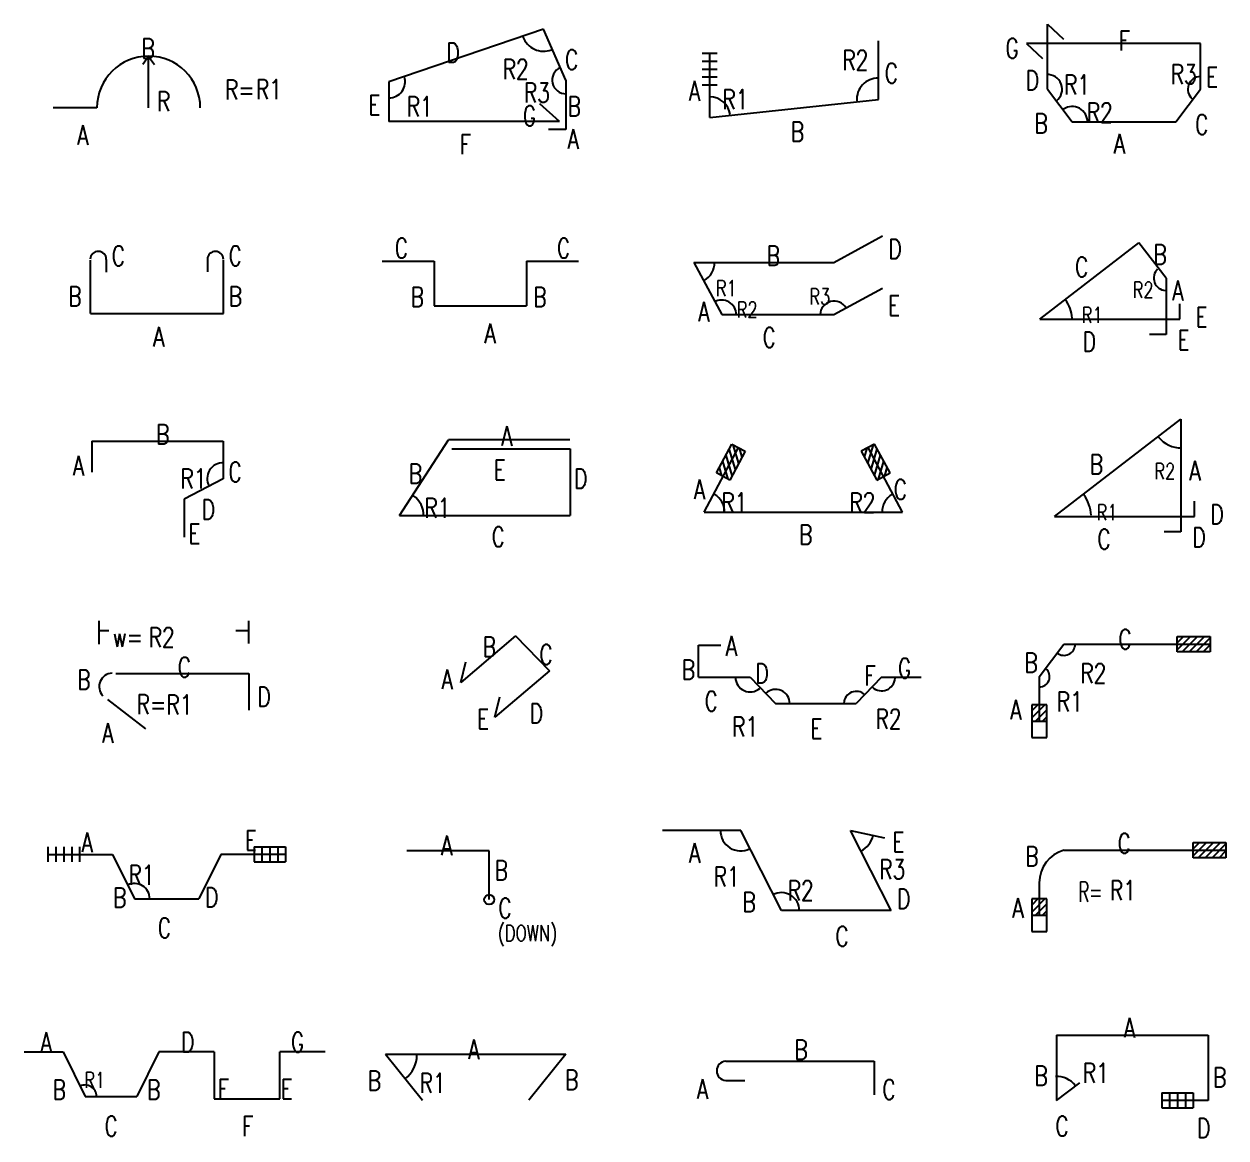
# Model space of a CAD drawing. Header units: millimetres. Extents: x -0.4 to 11.6, y -0.2 to 49.8.
# Drawn here: x 8.431 to 11.474, y 24.834 to 27.656 of the extents above; entities that cross this region are included whole.
import ezdxf
from ezdxf.enums import TextEntityAlignment as Align

# ---------------------------------------------------------------- set-up
doc = ezdxf.new("R2010")
doc.units = ezdxf.units.MM
for name, color, linetype in [('DIM', 7, 'Continuous'), ('SHOP', 2, 'Continuous'), ('TEXT', 3, 'Continuous'), ('TEXTSHOP', 3, 'Continuous')]:
    doc.layers.add(name, color=color, linetype=linetype)
doc.styles.add('ROMANS', font='romans.shx', dxfattribs={"width": 0.75, "bigfont": 'whgtxt.shx'})

# ---------------------------------------------------------------- blocks, each defined once
blk = doc.blocks.new('SSBAR_SHP_1151')
at = {"color": 2}
for p, q in [((0.1124, 0.0524), (0.1124, -0.0668)), ((0.2784, -0.0668), (0.2784, 0.0524)), ((0.1124, -0.0668), (0.2784, -0.0668))]:
    blk.add_line(p, q, dxfattribs=at)
at = {"color": 0}
blk.add_arc((-0.2142, -0.0602), 0.0288, 359.9469, 116.1324, dxfattribs=at)
at = {"layer": 'SHOP', "color": 2}
for p, q in [((-0.3688, 0.0524), (-0.2699, 0.0524)), ((-0.2699, 0.0524), (-0.2142, -0.0602)), ((-0.0272, 0.0524), (-0.0829, -0.0602)), ((0.1124, 0.0524), (-0.0272, 0.0524)), ((0.3933, 0.0524), (0.2784, 0.0524)), ((-0.2137, -0.0602), (-0.0829, -0.0602))]:
    blk.add_line(p, q, dxfattribs=at)
at = {"layer": 'TEXTSHOP', "color": 4, "style": 'ROMANS', "width": 0.75}
for tag, p in [('A', (-0.3127, 0.0521)), ('D', (0.0455, 0.0521)), ('G', (0.3235, 0.0521)), ('C', (-0.1483, -0.1608)), ('F', (0.1974, -0.1608))]:
    blk.add_attdef(tag, text='', height=0.05, dxfattribs=at).set_placement(p, align=Align.CENTER)
for tag, p, height in [('R1', (-0.2161, -0.039), 0.04), ('B', (-0.0573, -0.0683), 0.05), ('E', (0.1213, -0.0668), 0.05), ('E', (0.2806, -0.0668), 0.05)]:
    blk.add_attdef(tag, p, '', height=height, dxfattribs=at)
blk.add_attdef('B', text='', height=0.05, dxfattribs=at).set_placement((-0.263, -0.0683), align=Align.RIGHT)
blk = doc.blocks.new('SSBAR_SHP_1152')
at = {"color": 40}
for p, q in [((-0.3082, 0.0719), (-0.3082, 0.0336)), ((-0.2882, 0.0719), (-0.2882, 0.0336)), ((-0.2682, 0.0719), (-0.2682, 0.0336)), ((-0.2482, 0.0719), (-0.2482, 0.0336)), ((-0.2282, 0.0719), (-0.2282, 0.0336)), ((0.2134, 0.0719), (0.2134, 0.0336)), ((0.2134, 0.0719), (0.2934, 0.0719)), ((0.2334, 0.0719), (0.2334, 0.0336)), ((0.2534, 0.0719), (0.2534, 0.0336)), ((0.2734, 0.0719), (0.2734, 0.0336)), ((0.2934, 0.0719), (0.2934, 0.0336)), ((0.2134, 0.0336), (0.2934, 0.0336))]:
    blk.add_line(p, q, dxfattribs=at)
at = {"color": 0}
blk.add_arc((-0.0894, -0.0598), 0.0389, 359.9469, 116.1324, dxfattribs=at)
at = {"layer": 'SHOP', "color": 2}
for p, q in [((-0.3082, 0.0528), (-0.1452, 0.0528)), ((-0.1452, 0.0528), (-0.0894, -0.0598)), ((0.1293, 0.0528), (0.0736, -0.0598)), ((0.2934, 0.0528), (0.1293, 0.0528)), ((-0.089, -0.0598), (0.0736, -0.0598))]:
    blk.add_line(p, q, dxfattribs=at)
at = {"layer": 'TEXTSHOP', "color": 30, "true_color": 0xf8991e, "style": 'ROMANS', "width": 0.75}
for tag, p in [('T2', (0.2378, 0.0796)), ('O2', (0.3207, 0.0796))]:
    blk.add_attdef(tag, text='', height=0.05, dxfattribs=at).set_placement(p, align=Align.CENTER)
at = {"layer": 'TEXTSHOP', "color": 4, "style": 'ROMANS', "width": 0.75}
for tag, p in [('A', (-0.2089, 0.0584)), ('C', (-0.0134, -0.1585))]:
    blk.add_attdef(tag, text='', height=0.05, dxfattribs=at).set_placement(p, align=Align.CENTER)
for tag, p in [('E', (0.1851, 0.0633)), ('B', (-0.1098, -0.0816))]:
    blk.add_attdef(tag, text='', height=0.05, dxfattribs=at).set_placement(p, align=Align.RIGHT)
at = {"layer": 'TEXTSHOP', "color": 30, "true_color": 0xf8991e, "style": 'ROMANS', "width": 0.75}
for tag, p in [('COUPLER1', (-0.2682, 0.0255)), ('COUPLER2', (0.2534, 0.026))]:
    blk.add_attdef(tag, text='', height=0.05, dxfattribs=at).set_placement(p, align=Align.TOP_CENTER)
at = {"layer": 'TEXTSHOP', "color": 4, "style": 'ROMANS', "width": 0.75}
for tag, p in [('R1', (-0.1044, -0.0242)), ('D', (0.0892, -0.0809))]:
    blk.add_attdef(tag, p, '', height=0.05, dxfattribs=at)
blk = doc.blocks.new('SSBAR_SHP_1153')
at = {"color": 40}
for p, q in [((-0.179, 0.0853), (-0.179, 0.1439)), ((0.2006, 0.087), (0.2006, 0.1439)), ((-0.179, 0.1197), (-0.1543, 0.1197)), ((0.1676, 0.1197), (0.2006, 0.1197)), ((0.2006, 0.011), (0.2006, -0.082)), ((-0.1577, -0.055), (-0.0612, -0.1292))]:
    blk.add_line(p, q, dxfattribs=at)
blk.add_arc((-0.1442, -0.0222), 0.0342, 93.2356, 222.6996, dxfattribs=at)
at = {"layer": 'SHOP', "color": 2}
blk.add_line((-0.1362, 0.011), (0.2006, 0.011), dxfattribs=at)
at = {"layer": 'TEXTSHOP', "color": 4, "style": 'ROMANS', "width": 0.75}
for s, p in [('w=', (-0.1445, 0.0783)), ('R=', (-0.084, -0.0921))]:
    blk.add_text(s, height=0.05, dxfattribs=at).set_placement(p)
for tag, p in [('R2', (-0.0535, 0.0773)), ('D', (0.2218, -0.0731)), ('R1', (-0.0085, -0.0931))]:
    blk.add_attdef(tag, p, '', height=0.05, dxfattribs=at)
blk.add_attdef('C', text='', height=0.05, dxfattribs=at).set_placement((0.0368, 0.0017), align=Align.CENTER)
for tag, p in [('B', (-0.2006, -0.0298)), ('A', (-0.1422, -0.1646))]:
    blk.add_attdef(tag, text='', height=0.05, dxfattribs=at).set_placement(p, align=Align.RIGHT)
blk = doc.blocks.new('SSBAR_SHP_1154')
at = {"color": 40}
blk.add_line((0.0363, -0.0471), (0.0363, -0.1434), dxfattribs=at)
at = {"color": 7}
blk.add_arc((0.1354, 0.0042), 0.0406, 87.7359, 207.6265, dxfattribs=at)
at = {"layer": 'SHOP', "color": 2}
for p, q in [((-0.1973, 0.099), (0.1354, 0.099)), ((-0.1973, 0.099), (-0.1973, 0.021)), ((0.1354, 0.099), (0.1354, 0.0042)), ((0.1354, 0.0042), (0.0363, -0.0471))]:
    blk.add_line(p, q, dxfattribs=at)
at = {"layer": 'TEXTSHOP', "color": 4, "style": 'ROMANS', "width": 0.75}
blk.add_attdef('B', text='', height=0.05, dxfattribs=at).set_placement((-0.0179, 0.092), align=Align.CENTER)
for tag, p in [('A', (-0.2163, 0.0124)), ('R1', (0.0928, -0.0205))]:
    blk.add_attdef(tag, text='', height=0.05, dxfattribs=at).set_placement(p, align=Align.RIGHT)
for tag, p in [('C', (0.1486, -0.0036)), ('D', (0.0808, -0.0987)), ('E', (0.0471, -0.1596))]:
    blk.add_attdef(tag, p, '', height=0.05, dxfattribs=at)
blk = doc.blocks.new('SSBAR_SHP_1155')
at = {"color": 40}
for p, q in [((-0.2009, -0.0773), (-0.2009, 0.0578)), ((-0.1605, 0.0598), (-0.1605, 0.0276)), ((0.0954, 0.0603), (0.0954, 0.0281)), ((0.1358, -0.0773), (0.1358, 0.0578))]:
    blk.add_line(p, q, dxfattribs=at)
for centre in [(-0.1808, 0.0598), (0.1156, 0.0598)]:
    blk.add_arc(centre, 0.0203, 0, 178.5319, dxfattribs=at)
at = {"layer": 'SHOP', "color": 2}
blk.add_line((-0.2009, -0.0773), (0.1358, -0.0773), dxfattribs=at)
at = {"layer": 'TEXTSHOP', "color": 4, "style": 'ROMANS', "width": 0.75}
for tag, p in [('C', (-0.1472, 0.0437)), ('C', (0.1488, 0.0437)), ('B', (0.1492, -0.0587))]:
    blk.add_attdef(tag, p, '', height=0.05, dxfattribs=at)
blk.add_attdef('B', text='', height=0.05, dxfattribs=at).set_placement((-0.2233, -0.0587), align=Align.RIGHT)
blk.add_attdef('A', text='', height=0.05, dxfattribs=at).set_placement((-0.0279, -0.1609), align=Align.CENTER)
blk = doc.blocks.new('SSBAR_SHP_1156')
at = {"color": 0}
for p, q in [((-0.0534, 0.0739), (-0.0679, 0.0539)), ((-0.0534, -0.056), (-0.0534, 0.0739)), ((-0.0534, 0.0739), (-0.0389, 0.0539))]:
    blk.add_line(p, q, dxfattribs=at)
at = {"color": 40}
blk.add_line((-0.1842, -0.056), (-0.2951, -0.056), dxfattribs=at)
blk.add_arc((-0.0534, -0.056), 0.1308, 0, 180, dxfattribs=at)
at = {"layer": 'TEXTSHOP', "color": 4, "style": 'ROMANS', "width": 0.75}
for s, p in [('R=', (0.1397, -0.0351)), ('R', (-0.0322, -0.0648))]:
    blk.add_text(s, height=0.05, dxfattribs=at).set_placement(p)
for tag, p in [('B', (-0.0552, 0.069)), ('A', (-0.2199, -0.1502))]:
    blk.add_attdef(tag, text='', height=0.05, dxfattribs=at).set_placement(p, align=Align.CENTER)
blk.add_attdef('R1', (0.2179, -0.0342), '', height=0.05, dxfattribs=at)
blk = doc.blocks.new('SSBAR_SHP_1251')
at = {"color": 7}
blk.add_arc((-0.2535, 0.0465), 0.0794, 308.5298, 358.8142, dxfattribs=at)
at = {"layer": 'SHOP', "color": 2}
for p, q in [((-0.2535, 0.0465), (0.2024, 0.0465)), ((-0.2535, 0.0465), (-0.1603, -0.0696)), ((0.2024, 0.0465), (0.1092, -0.0696))]:
    blk.add_line(p, q, dxfattribs=at)
at = {"layer": 'TEXTSHOP', "color": 4, "style": 'ROMANS', "width": 0.75}
blk.add_attdef('A', text='', height=0.05, dxfattribs=at).set_placement((-0.0303, 0.0342), align=Align.CENTER)
blk.add_attdef('B', text='', height=0.05, dxfattribs=at).set_placement((-0.2654, -0.0454), align=Align.RIGHT)
for tag, p in [('B', (0.2007, -0.0434)), ('R1', (-0.1676, -0.0517))]:
    blk.add_attdef(tag, p, '', height=0.05, dxfattribs=at)
blk = doc.blocks.new('SSBAR_SHP_1252')
at = {"color": 2}
for p, q in [((0.0087, 0.0618), (-0.2, 0.0618)), ((0.0087, -0.0618), (0.0087, 0.0618))]:
    blk.add_line(p, q, dxfattribs=at)
at = {"color": 40}
blk.add_circle((0.0087, -0.0618), 0.0125, dxfattribs=at)
at = {"layer": 'TEXT', "color": 4, "style": 'ROMANS', "width": 0.75}
blk.add_text('(DOWN)', height=0.04, dxfattribs=at).set_placement((0.0306, -0.1668))
blk.add_attdef('A', text='', height=0.05, dxfattribs=at).set_placement((-0.0988, 0.0504), align=Align.CENTER)
for tag, p in [('B', (0.0223, -0.0126)), ('C', (0.032, -0.1085))]:
    blk.add_attdef(tag, p, '', height=0.05, dxfattribs=at)
blk = doc.blocks.new('SSBAR_SHP_1253')
at = {"color": 40}
for p, q in [((0.075, 0.1061), (-0.0629, -0.0115)), ((0.075, 0.1061), (0.1611, 0.0175)), ((-0.0629, -0.0115), (-0.0506, 0.0402)), ((0.1611, 0.0175), (0.0233, -0.1001)), ((0.0233, -0.1001), (0.0356, -0.0484))]:
    blk.add_line(p, q, dxfattribs=at)
at = {"layer": 'TEXT', "color": 4, "style": 'ROMANS', "width": 0.75}
for tag, p in [('B', (0.0256, 0.0535)), ('A', (-0.0831, -0.0289)), ('E', (0.0087, -0.1295))]:
    blk.add_attdef(tag, text='', height=0.05, dxfattribs=at).set_placement(p, align=Align.RIGHT)
for tag, p in [('C', (0.1358, 0.034)), ('D', (0.1113, -0.1153))]:
    blk.add_attdef(tag, p, '', height=0.05, dxfattribs=at)
blk = doc.blocks.new('SSBAR_SHP_1254')
at = {"color": 2}
for p, q in [((0.213, 0.1025), (-0.0944, 0.1025)), ((0.2136, 0.0802), (0.2136, -0.089)), ((-0.2187, -0.089), (0.2136, -0.089))]:
    blk.add_line(p, q, dxfattribs=at)
blk.add_arc((-0.2187, -0.089), 0.0616, 358.8707, 54.4652, dxfattribs=at)
at = {"layer": 'SHOP', "color": 2}
for p, q in [((-0.2187, -0.089), (-0.0944, 0.1025)), ((-0.0856, 0.0802), (0.2136, 0.0802))]:
    blk.add_line(p, q, dxfattribs=at)
at = {"layer": 'TEXTSHOP', "color": 4, "style": 'ROMANS', "width": 0.75}
for tag, p in [('A', (0.0536, 0.0872)), ('E', (0.0356, 0.0017)), ('C', (0.0315, -0.1677))]:
    blk.add_attdef(tag, text='', height=0.05, dxfattribs=at).set_placement(p, align=Align.CENTER)
blk.add_attdef('B', text='', height=0.05, dxfattribs=at).set_placement((-0.1615, -0.008), align=Align.RIGHT)
for tag, p in [('D', (0.2237, -0.0203)), ('R1', (-0.1557, -0.0947))]:
    blk.add_attdef(tag, p, '', height=0.05, dxfattribs=at)
blk = doc.blocks.new('SSBAR_SHP_1255')
at = {"layer": 'SHOP', "color": 2}
for p, q in [((-0.2625, 0.055), (-0.1307, 0.055)), ((-0.1307, 0.055), (-0.1307, -0.0576)), ((0.1033, 0.055), (0.1033, -0.0576)), ((0.1033, 0.055), (0.2351, 0.055)), ((-0.1307, -0.0576), (0.1033, -0.0576))]:
    blk.add_line(p, q, dxfattribs=at)
at = {"layer": 'TEXTSHOP', "color": 4, "style": 'ROMANS', "width": 0.75}
for tag, p in [('C', (-0.2134, 0.0635)), ('C', (0.1969, 0.0635)), ('A', (0.0109, -0.1522))]:
    blk.add_attdef(tag, text='', height=0.05, dxfattribs=at).set_placement(p, align=Align.CENTER)
blk.add_attdef('B', text='', height=0.05, dxfattribs=at).set_placement((-0.1567, -0.0602), align=Align.RIGHT)
blk.add_attdef('B', (0.1201, -0.0604), '', height=0.05, dxfattribs=at)
blk = doc.blocks.new('SSBAR_SHP_1256')
at = {"color": 40}
for p, q in [((0.2029, 0.0139), (0.1463, 0.143)), ((0.1868, -0.0908), (0.1373, -0.0461)), ((0.2029, -0.1111), (0.1587, -0.1111))]:
    blk.add_line(p, q, dxfattribs=at)
at = {"color": 2}
blk.add_line((0.1868, -0.0908), (-0.245, -0.0908), dxfattribs=at)
at = {"color": 40}
for centre, radius, start, end in [((0.1463, 0.143), 0.0558, 200.6843, 290.7764), ((0.2029, 0.0139), 0.0347, 114.5012, 270.6562)]:
    blk.add_arc(centre, radius, start, end, dxfattribs=at)
at = {"layer": 'DIM', "color": 7}
blk.add_arc((-0.2452, 0.0101), 0.0413, 270.328, 17.1944, dxfattribs=at)
at = {"layer": 'SHOP', "color": 2}
for p, q in [((0.1463, 0.143), (-0.245, 0.0097)), ((-0.245, 0.0097), (-0.245, -0.0908)), ((0.2029, 0.0139), (0.2029, -0.1111))]:
    blk.add_line(p, q, dxfattribs=at)
at = {"layer": 'TEXTSHOP', "color": 4, "style": 'ROMANS', "width": 0.75}
for tag, p in [('D', (-0.0658, 0.0582)), ('R2', (0.1086, 0.0166)), ('R3', (0.1624, -0.0429)), ('E', (-0.267, -0.0744)), ('G', (0.1276, -0.1015))]:
    blk.add_attdef(tag, text='', height=0.05, dxfattribs=at).set_placement(p, align=Align.RIGHT)
for tag, p in [('C', (0.2005, 0.0408)), ('R1', (-0.2004, -0.0778)), ('B', (0.207, -0.0776)), ('A', (0.207, -0.1602))]:
    blk.add_attdef(tag, p, '', height=0.05, dxfattribs=at)
blk.add_attdef('F', text='', height=0.05, dxfattribs=at).set_placement((-0.0518, -0.1739), align=Align.CENTER)
blk = doc.blocks.new('SSBAR_SHP_1351')
at = {"color": 2}
blk.add_line((0.1831, 0.0291), (0.1831, -0.0566), dxfattribs=at)
at = {"color": 50}
blk.add_arc((-0.1907, 0.0045), 0.0246, 93.999, 266.001, dxfattribs=at)
at = {"layer": 'SHOP', "color": 2}
for p, q in [((-0.1924, 0.0291), (0.1831, 0.0291)), ((-0.1924, -0.02), (-0.1439, -0.02))]:
    blk.add_line(p, q, dxfattribs=at)
at = {"layer": 'TEXTSHOP', "color": 4, "style": 'ROMANS', "width": 0.75}
blk.add_attdef('B', text='', height=0.05, dxfattribs=at).set_placement((-0.0018, 0.0332), align=Align.CENTER)
blk.add_attdef('A', text='', height=0.05, dxfattribs=at).set_placement((-0.2366, -0.0669), align=Align.RIGHT)
blk.add_attdef('C', (0.2037, -0.068), '', height=0.05, dxfattribs=at)
blk = doc.blocks.new('SSBAR_SHP_1352')
at = {"color": 2}
for p, q in [((-0.1544, 0.1132), (-0.3522, 0.1132)), ((-0.0517, -0.0898), (-0.1544, 0.1132)), ((0.2264, -0.0898), (0.1237, 0.1132)), ((0.1237, 0.1132), (0.2094, 0.0944)), ((0.2264, -0.0898), (-0.0517, -0.0898))]:
    blk.add_line(p, q, dxfattribs=at)
at = {"color": 0}
for centre, radius, start, end in [((-0.1544, 0.1132), 0.0517, 180, 295.7397), ((0.1237, 0.1132), 0.0582, 296.7385, 348.1497), ((-0.0517, -0.0898), 0.0457, 0, 117.654)]:
    blk.add_arc(centre, radius, start, end, dxfattribs=at)
at = {"layer": 'TEXTSHOP', "color": 4, "style": 'ROMANS', "width": 0.75}
for tag, p in [('E', (0.2292, 0.0589)), ('R3', (0.196, -0.01)), ('R2', (-0.0356, -0.0637)), ('D', (0.241, -0.0849))]:
    blk.add_attdef(tag, p, '', height=0.05, dxfattribs=at)
for tag, p in [('A', (-0.2567, 0.0314)), ('R1', (-0.1574, -0.0285)), ('B', (-0.1166, -0.0931))]:
    blk.add_attdef(tag, text='', height=0.05, dxfattribs=at).set_placement(p, align=Align.RIGHT)
blk.add_attdef('C', text='', height=0.05, dxfattribs=at).set_placement((0.1021, -0.1798), align=Align.CENTER)
blk = doc.blocks.new('SSBAR_SHP_1353')
at = {"color": 2}
for p, q in [((-0.2616, 0.0014), (-0.2616, 0.0829)), ((-0.2616, 0.0829), (-0.2052, 0.0829)), ((-0.2616, 0.0014), (-0.1306, 0.0014)), ((-0.1306, 0.0014), (-0.0664, -0.0655)), ((0.2021, 0.0014), (0.1379, -0.0655)), ((0.2021, 0.0014), (0.302, 0.0014)), ((-0.0664, -0.0655), (0.1379, -0.0655))]:
    blk.add_line(p, q, dxfattribs=at)
at = {"color": 0}
for centre, radius, start, end in [((-0.1306, 0.0014), 0.0373, 180, 310.9484), ((-0.0664, -0.0655), 0.036, 360, 132.549), ((0.2021, 0.0014), 0.0344, 227.6574, 355.6493), ((0.1379, -0.0655), 0.0312, 46.9672, 177.2739)]:
    blk.add_arc(centre, radius, start, end, dxfattribs=at)
at = {"layer": 'TEXTSHOP', "color": 4, "style": 'ROMANS', "width": 0.75}
for tag, p in [('A', (-0.1926, 0.056)), ('D', (-0.1176, -0.0138)), ('G', (0.2432, -0.0008)), ('R2', (0.1866, -0.1291))]:
    blk.add_attdef(tag, p, '', height=0.05, dxfattribs=at)
for tag, p in [('B', (-0.2705, -0.0043)), ('F', (0.1874, -0.0195)), ('C', (-0.2124, -0.0843)), ('R1', (-0.1104, -0.1489))]:
    blk.add_attdef(tag, text='', height=0.05, dxfattribs=at).set_placement(p, align=Align.RIGHT)
blk.add_attdef('E', text='', height=0.05, dxfattribs=at).set_placement((0.037, -0.1537), align=Align.CENTER)
blk = doc.blocks.new('SSBAR_SHP_1354')
at = {"color": 40}
for p, q in [((-0.2159, 0.019), (-0.1767, 0.092)), ((-0.1767, 0.092), (-0.1429, 0.0739)), ((0.1845, 0.092), (0.1508, 0.0739)), ((0.2238, 0.019), (0.1845, 0.092)), ((-0.1761, 0.0121), (-0.1917, 0.064)), ((-0.1677, 0.0277), (-0.1834, 0.0796)), ((-0.1429, 0.0739), (-0.1822, 0.0008)), ((-0.1594, 0.0432), (-0.1736, 0.0904)), ((-0.151, 0.0588), (-0.158, 0.082)), ((0.1508, 0.0739), (0.1901, 0.0008)), ((0.1589, 0.0588), (0.1659, 0.082)), ((0.1673, 0.0432), (0.1815, 0.0904)), ((0.1756, 0.0277), (0.1913, 0.0796)), ((0.184, 0.0121), (0.1996, 0.064)), ((-0.202, 0.0115), (-0.2085, 0.0328)), ((-0.1865, 0.0031), (-0.2001, 0.0484)), ((0.1944, 0.0031), (0.208, 0.0484)), ((0.2099, 0.0115), (0.2164, 0.0328)), ((-0.1822, 0.0008), (-0.2159, 0.019)), ((0.1901, 0.0008), (0.2238, 0.019))]:
    blk.add_line(p, q, dxfattribs=at)
at = {"color": 2}
for p, q in [((-0.2474, -0.0801), (-0.1598, 0.083)), ((0.2553, -0.0801), (0.1677, 0.083)), ((-0.2474, -0.0801), (0.2553, -0.0801))]:
    blk.add_line(p, q, dxfattribs=at)
at = {"color": 0}
for centre, start, end in [((-0.2474, -0.0801), 359.8153, 59.153), ((0.2553, -0.0801), 120.847, 180.1847)]:
    blk.add_arc(centre, 0.0519, start, end, dxfattribs=at)
at = {"layer": 'TEXTSHOP', "color": 4, "style": 'ROMANS', "width": 0.75}
for tag, p in [('A', (-0.2443, -0.0479)), ('R2', (0.1861, -0.0813))]:
    blk.add_attdef(tag, text='', height=0.05, dxfattribs=at).set_placement(p, align=Align.RIGHT)
for tag, p in [('C', (0.2325, -0.0479)), ('R1', (-0.2036, -0.0813))]:
    blk.add_attdef(tag, p, '', height=0.05, dxfattribs=at)
blk.add_attdef('B', text='', height=0.05, dxfattribs=at).set_placement((0.0102, -0.1623), align=Align.CENTER)
blk = doc.blocks.new('SSBAR_SHP_1355')
at = {"color": 7}
for centre, radius, start, end in [((-0.2732, 0.0521), 0.0526, 299.6968, 0.6737), ((-0.2027, -0.0799), 0.0368, 358.8935, 121.0135)]:
    blk.add_arc(centre, radius, start, end, dxfattribs=at)
at = {"layer": 'DIM', "color": 7}
blk.add_arc((0.0818, -0.0816), 0.0355, 31.1121, 177.359, dxfattribs=at)
at = {"layer": 'SHOP', "color": 2}
for p, q in [((0.0814, 0.0521), (0.2047, 0.1191)), ((-0.2732, 0.0521), (-0.2027, -0.0799)), ((-0.2732, 0.0521), (0.0814, 0.0521)), ((0.0814, -0.0799), (0.2047, -0.013)), ((-0.2027, -0.0799), (0.0814, -0.0799))]:
    blk.add_line(p, q, dxfattribs=at)
at = {"layer": 'TEXTSHOP', "color": 4, "style": 'ROMANS', "width": 0.75}
for tag, p in [('B', (-0.0723, 0.044)), ('C', (-0.0825, -0.163))]:
    blk.add_attdef(tag, text='', height=0.05, dxfattribs=at).set_placement(p, align=Align.CENTER)
for tag, p, height in [('D', (0.2193, 0.0613), 0.05), ('R1', (-0.2173, -0.0335), 0.04), ('R3', (0.0193, -0.0543), 0.04), ('R2', (-0.1645, -0.0877), 0.04), ('E', (0.2182, -0.082), 0.05)]:
    blk.add_attdef(tag, p, '', height=height, dxfattribs=at)
blk.add_attdef('A', text='', height=0.05, dxfattribs=at).set_placement((-0.2335, -0.0973), align=Align.RIGHT)
blk = doc.blocks.new('SSBAR_SHP_1356')
at = {"color": 2}
for p, q in [((0.1939, -0.0355), (0.1939, 0.1135)), ((-0.233, -0.0807), (0.1939, -0.0355))]:
    blk.add_line(p, q, dxfattribs=at)
at = {"color": 40}
for p, q in [((-0.2522, 0.0821), (-0.2138, 0.0821)), ((-0.2522, 0.0621), (-0.2138, 0.0621)), ((-0.2522, 0.0421), (-0.2138, 0.0421)), ((-0.2522, 0.0221), (-0.2138, 0.0221)), ((-0.2522, 0.0021), (-0.2138, 0.0021))]:
    blk.add_line(p, q, dxfattribs=at)
at = {"color": 0}
for centre, radius, start, end in [((0.1939, -0.0355), 0.0548, 90, 183.5275), ((-0.233, -0.0807), 0.0523, 8.5755, 90)]:
    blk.add_arc(centre, radius, start, end, dxfattribs=at)
at = {"layer": 'SHOP', "color": 2}
blk.add_line((-0.233, -0.0807), (-0.233, 0.0821), dxfattribs=at)
at = {"layer": 'TEXTSHOP', "color": 4, "style": 'ROMANS', "width": 0.75}
for tag, p in [('R2', (0.1687, 0.0394)), ('A', (-0.2572, -0.0382))]:
    blk.add_attdef(tag, text='', height=0.05, dxfattribs=at).set_placement(p, align=Align.RIGHT)
for tag, p in [('C', (0.2101, 0.0064)), ('R1', (-0.2012, -0.0599)), ('B', (-0.0278, -0.1418))]:
    blk.add_attdef(tag, p, '', height=0.05, dxfattribs=at)
blk = doc.blocks.new('SSBAR_SHP_1451')
at = {"color": 40}
for p, q in [((0.1112, -0.0512), (0.1112, -0.0895)), ((0.1112, -0.0512), (0.1912, -0.0512)), ((0.1312, -0.0512), (0.1312, -0.0895)), ((0.1512, -0.0512), (0.1512, -0.0895)), ((0.1712, -0.0512), (0.1712, -0.0895)), ((0.1912, -0.0512), (0.1912, -0.0895)), ((0.2291, -0.0703), (0.1112, -0.0703)), ((0.1112, -0.0895), (0.1912, -0.0895))]:
    blk.add_line(p, q, dxfattribs=at)
at = {"color": 7}
blk.add_arc((-0.155, -0.0703), 0.0606, 37.508, 92.615, dxfattribs=at)
at = {"layer": 'SHOP', "color": 2}
for p, q in [((-0.155, 0.0944), (-0.155, -0.0703)), ((-0.155, 0.0944), (0.2291, 0.0944)), ((0.2291, 0.0944), (0.2291, -0.0703)), ((-0.155, -0.0703), (-0.0958, -0.0257))]:
    blk.add_line(p, q, dxfattribs=at)
at = {"layer": 'TEXTSHOP', "color": 4, "style": 'ROMANS', "width": 0.75}
for tag, p in [('A', (0.0296, 0.0889)), ('C', (-0.141, -0.1606))]:
    blk.add_attdef(tag, text='', height=0.05, dxfattribs=at).set_placement(p, align=Align.CENTER)
blk.add_attdef('B', text='', height=0.05, dxfattribs=at).set_placement((-0.1773, -0.0331), align=Align.RIGHT)
for tag, p in [('R1', (-0.0888, -0.0258)), ('B', (0.241, -0.0369)), ('D', (0.2004, -0.1656))]:
    blk.add_attdef(tag, p, '', height=0.05, dxfattribs=at)
blk = doc.blocks.new('SSBAR_SHP_1452')
at = {"color": 40}
for p, q in [((0.1909, 0.0443), (0.1909, 0.0826)), ((0.1909, 0.0826), (0.2739, 0.0826)), ((0.1909, 0.0491), (0.2244, 0.0826)), ((0.1909, 0.0668), (0.2067, 0.0826)), ((0.2037, 0.0443), (0.242, 0.0826)), ((0.2214, 0.0443), (0.2597, 0.0826)), ((0.2391, 0.0443), (0.2739, 0.0791)), ((0.2567, 0.0443), (0.2739, 0.0614)), ((0.2739, 0.0826), (0.2739, 0.0443)), ((0.2739, 0.0443), (0.1909, 0.0443)), ((-0.202, -0.06), (-0.2178, -0.0757)), ((-0.1844, -0.06), (-0.2178, -0.0934)), ((-0.2178, -0.06), (-0.2178, -0.1429)), ((-0.1795, -0.06), (-0.2178, -0.06)), ((-0.1795, -0.1429), (-0.1795, -0.06)), ((-0.1795, -0.0727), (-0.2082, -0.1014)), ((-0.1795, -0.0904), (-0.1905, -0.1014)), ((-0.2178, -0.1014), (-0.1795, -0.1014)), ((-0.2178, -0.1429), (-0.1795, -0.1429))]:
    blk.add_line(p, q, dxfattribs=at)
blk.add_arc((-0.1129, -0.0191), 0.0858, 105.7649, 180, dxfattribs=at)
at = {"layer": 'SHOP', "color": 2}
for p, q in [((-0.1362, 0.0634), (0.2739, 0.0634)), ((-0.1986, -0.0191), (-0.1986, -0.1014))]:
    blk.add_line(p, q, dxfattribs=at)
at = {"layer": 'TEXTSHOP', "color": 4, "style": 'ROMANS', "width": 0.6}
blk.add_text('R=', height=0.05, dxfattribs=at).set_placement((-0.0691, -0.0671), align=Align.CENTER)
at = {"layer": 'TEXTSHOP', "color": 4, "style": 'ROMANS', "width": 0.75}
blk.add_attdef('C', text='', height=0.05, dxfattribs=at).set_placement((0.0162, 0.0557), align=Align.CENTER)
for tag, p in [('B', (-0.2006, 0.0227)), ('A', (-0.2382, -0.1078))]:
    blk.add_attdef(tag, text='', height=0.05, dxfattribs=at).set_placement(p, align=Align.RIGHT)
blk.add_attdef('R1', (-0.0202, -0.0635), '', height=0.05, dxfattribs=at)
blk = doc.blocks.new('SSBAR_SHP_1453')
at = {"color": 40}
for p, q in [((0.1506, 0.0662), (0.1506, 0.1045)), ((0.1506, 0.1045), (0.2336, 0.1045)), ((0.1506, 0.0711), (0.1841, 0.1045)), ((0.1506, 0.0887), (0.1664, 0.1045)), ((0.1634, 0.0662), (0.2017, 0.1045)), ((0.1811, 0.0662), (0.2194, 0.1045)), ((0.1988, 0.0662), (0.2336, 0.101)), ((0.2336, 0.1045), (0.2336, 0.0662)), ((0.2336, 0.0662), (0.1506, 0.0662)), ((0.2164, 0.0662), (0.2336, 0.0833)), ((-0.202, -0.0683), (-0.2178, -0.084)), ((-0.1844, -0.0683), (-0.2178, -0.1017)), ((-0.2178, -0.0683), (-0.2178, -0.1512)), ((-0.1795, -0.0683), (-0.2178, -0.0683)), ((-0.1795, -0.0811), (-0.2082, -0.1097)), ((-0.1795, -0.1512), (-0.1795, -0.0683)), ((-0.2178, -0.1097), (-0.1795, -0.1097)), ((-0.1795, -0.0987), (-0.1905, -0.1097)), ((-0.2178, -0.1512), (-0.1795, -0.1512))]:
    blk.add_line(p, q, dxfattribs=at)
at = {"color": 2}
blk.add_line((-0.1986, 0.0028), (-0.1362, 0.0853), dxfattribs=at)
at = {"color": 7}
for centre, radius, start, end in [((-0.1362, 0.0853), 0.0284, 232.594, 358.0458), ((-0.1986, 0.0028), 0.0261, 269.7628, 49.9065)]:
    blk.add_arc(centre, radius, start, end, dxfattribs=at)
at = {"layer": 'SHOP', "color": 2}
for p, q in [((-0.1362, 0.0853), (0.2336, 0.0853)), ((-0.1986, 0.0028), (-0.1986, -0.1097))]:
    blk.add_line(p, q, dxfattribs=at)
at = {"layer": 'TEXTSHOP', "color": 4, "style": 'ROMANS', "width": 0.75}
blk.add_attdef('C', text='', height=0.05, dxfattribs=at).set_placement((0.0183, 0.0726), align=Align.CENTER)
for tag, p in [('B', (-0.2029, 0.0132)), ('A', (-0.2438, -0.1059))]:
    blk.add_attdef(tag, text='', height=0.05, dxfattribs=at).set_placement(p, align=Align.RIGHT)
for tag, p in [('R2', (-0.0946, -0.0137)), ('R1', (-0.1545, -0.0855))]:
    blk.add_attdef(tag, p, '', height=0.05, dxfattribs=at)
blk = doc.blocks.new('SSBAR_SHP_1454')
at = {"color": 40}
blk.add_line((-0.16, -0.0917), (0.16, 0.1553), dxfattribs=at)
at = {"color": 2}
for p, q in [((0.1945, -0.0917), (0.1945, -0.053)), ((0.16, -0.1304), (0.1177, -0.1304))]:
    blk.add_line(p, q, dxfattribs=at)
at = {"color": 40}
for centre, radius, start, end in [((0.16, 0.1553), 0.0729, 218.5674, 270.8196), ((-0.16, -0.0917), 0.0924, 2.0966, 36.8087)]:
    blk.add_arc(centre, radius, start, end, dxfattribs=at)
at = {"layer": 'SHOP', "color": 2}
for p, q in [((0.16, 0.1553), (0.16, -0.1304)), ((-0.16, -0.0917), (0.1945, -0.0917))]:
    blk.add_line(p, q, dxfattribs=at)
at = {"layer": 'TEXTSHOP', "color": 4, "style": 'ROMANS', "width": 0.75}
for tag, height, p in [('B', 0.05, (-0.0371, 0.0157)), ('R2', 0.04, (0.1454, 0.0034)), ('C', 0.05, (-0.0178, -0.1738))]:
    blk.add_attdef(tag, text='', height=height, dxfattribs=at).set_placement(p, align=Align.RIGHT)
for tag, p, height in [('A', (0.181, -0.0006), 0.05), ('R1', (-0.0535, -0.101), 0.04), ('D', (0.2343, -0.111), 0.05), ('D', (0.1889, -0.1694), 0.05)]:
    blk.add_attdef(tag, p, '', height=height, dxfattribs=at)
blk = doc.blocks.new('SSBAR_SHP_1455')
at = {"color": 40}
for p in [(-0.1976, -0.0917), (0.1224, 0.0125)]:
    blk.add_line(p, (0.0533, 0.102), dxfattribs=at)
at = {"color": 2}
for p, q in [((0.1569, -0.0917), (0.1569, -0.053)), ((0.1224, -0.1304), (0.0802, -0.1304))]:
    blk.add_line(p, q, dxfattribs=at)
at = {"color": 7}
for centre, radius, start, end in [((0.1224, 0.0125), 0.0313, 133.3644, 266.949), ((-0.1976, -0.0917), 0.0818, 2.0966, 36.8087)]:
    blk.add_arc(centre, radius, start, end, dxfattribs=at)
at = {"layer": 'SHOP', "color": 2}
for p, q in [((0.1224, 0.0125), (0.1224, -0.1304)), ((-0.1976, -0.0917), (0.1569, -0.0917))]:
    blk.add_line(p, q, dxfattribs=at)
at = {"layer": 'TEXTSHOP', "color": 4, "style": 'ROMANS', "width": 0.75}
for tag, p, height in [('B', (0.0898, 0.0473), 0.05), ('A', (0.1377, -0.0439), 0.05), ('R1', (-0.0911, -0.101), 0.04), ('E', (0.1968, -0.111), 0.05), ('E', (0.1513, -0.1694), 0.05)]:
    blk.add_attdef(tag, p, '', height=height, dxfattribs=at)
for tag, height, p in [('C', 0.05, (-0.0747, 0.0157)), ('R2', 0.04, (0.0906, -0.0373)), ('D', 0.05, (-0.0554, -0.1738))]:
    blk.add_attdef(tag, text='', height=height, dxfattribs=at).set_placement(p, align=Align.RIGHT)
blk = doc.blocks.new('SSBAR_SHP_1456')
at = {"color": 40}
for p, q in [((-0.1781, 0.156), (-0.1375, 0.118)), ((0.2093, 0.1065), (-0.2312, 0.1065)), ((-0.2312, 0.1065), (-0.1906, 0.0686)), ((-0.1781, -0.0091), (-0.1156, -0.0917)), ((0.1468, -0.0917), (0.2093, -0.0091))]:
    blk.add_line(p, q, dxfattribs=at)
for centre, radius, start, end in [((-0.1781, -0.0091), 0.0372, 307.405, 93.493), ((0.2093, -0.0091), 0.0319, 90, 229.7231), ((-0.1156, -0.0917), 0.0389, 359.2125, 123.8172)]:
    blk.add_arc(centre, radius, start, end, dxfattribs=at)
at = {"layer": 'SHOP', "color": 2}
for p, q in [((-0.1781, -0.0091), (-0.1781, 0.156)), ((0.2093, -0.0091), (0.2093, 0.1065)), ((-0.1156, -0.0917), (0.1468, -0.0917))]:
    blk.add_line(p, q, dxfattribs=at)
at = {"layer": 'TEXTSHOP', "color": 4, "style": 'ROMANS', "width": 0.75}
for tag, p in [('F', (0.0166, 0.089)), ('A', (0.004, -0.1717))]:
    blk.add_attdef(tag, text='', height=0.05, dxfattribs=at).set_placement(p, align=Align.CENTER)
for tag, p in [('G', (-0.2506, 0.0695)), ('D', (-0.1994, -0.0116)), ('R3', (0.1999, 0.0038)), ('B', (-0.1773, -0.1208))]:
    blk.add_attdef(tag, text='', height=0.05, dxfattribs=at).set_placement(p, align=Align.RIGHT)
for tag, p in [('E', (0.2235, -0.0031)), ('R1', (-0.1362, -0.0229)), ('R2', (-0.0786, -0.0933)), ('C', (0.1958, -0.1236))]:
    blk.add_attdef(tag, p, '', height=0.05, dxfattribs=at)

msp = doc.modelspace()

# ---------------------------------------------------------------- block references
for name, p, values in [('SSBAR_SHP_1256', (9.6, 27.5), {'E': 'E', 'B': 'B', 'C': 'C', 'R1': 'R1', 'D': 'D', 'R3': 'R3', 'F': 'F', 'G': 'G', 'A': 'A', 'R2': 'R2'}), ('SSBAR_SHP_1456', (11.2, 27.5), {'C': 'C', 'E': 'E', 'B': 'B', 'A': 'A', 'D': 'D', 'R1': 'R1', 'R2': 'R2', 'G': 'G', 'R3': 'R3', 'F': 'F'}), ('SSBAR_SHP_1156', (8.8, 27.5), {'B': 'B', 'A': 'A', 'R1': 'R1'}), ('SSBAR_SHP_1356', (10.4, 27.5), {'A': 'A', 'B': 'B', 'R1': 'R1', 'R2': 'R2', 'C': 'C'}), ('SSBAR_SHP_1355', (10.4, 27), {'D': 'D', 'B': 'B', 'A': 'A', 'R3': 'R3', 'C': 'C', 'E': 'E', 'R1': 'R1', 'R2': 'R2'}), ('SSBAR_SHP_1154', (8.8, 26.5), {'A': 'A', 'B': 'B', 'R1': 'R1', 'C': 'C', 'E': 'E', 'D': 'D'}), ('SSBAR_SHP_1254', (9.6, 26.5), {'C': 'C', 'D': 'D', 'B': 'B', 'A': 'A', 'E': 'E', 'R1': 'R1'}), ('SSBAR_SHP_1354', (10.4, 26.5), {'R1': 'R1', 'B': 'B', 'A': 'A', 'R2': 'R2', 'C': 'C'}), ('SSBAR_SHP_1153', (8.8, 26), {'A': 'A', 'C': 'C', 'B': 'B', 'D': 'D', 'R1': 'R1', 'R2': 'R2'}), ('SSBAR_SHP_1453', (11.2, 26), {'A': 'A', 'C': 'C', 'B': 'B', 'R1': 'R1', 'R2': 'R2'}), ('SSBAR_SHP_1253', (9.6, 26), {'B': 'B', 'A': 'A', 'E': 'E', 'D': 'D', 'C': 'C'}), ('SSBAR_SHP_1353', (10.4, 26), {'R2': 'R2', 'B': 'B', 'F': 'F', 'D': 'D', 'A': 'A', 'R1': 'R1', 'G': 'G', 'C': 'C', 'E': 'E'}), ('SSBAR_SHP_1252', (9.6, 25.5), {'C': 'C', 'A': 'A', 'B': 'B'}), ('SSBAR_SHP_1352', (10.4, 25.5), {'D': 'D', 'B': 'B', 'C': 'C', 'R2': 'R2', 'E': 'E', 'A': 'A', 'R1': 'R1', 'R3': 'R3'}), ('SSBAR_SHP_1452', (11.2, 25.5), {'A': 'A', 'C': 'C', 'B': 'B', 'R1': 'R1'}), ('SSBAR_SHP_1351', (10.4, 25), {'B': 'B', 'A': 'A', 'C': 'C'})]:
    msp.add_blockref(name, p).add_auto_attribs(values)
ref = msp.add_blockref('SSBAR_SHP_1255', (9.6, 27))
ref.add_attrib('C', 'C', dxfattribs={"layer": 'TEXTSHOP', "color": 4, "height": 0.05, "style": 'ROMANS', "width": 0.75}).set_placement((9.3866, 27.0635), align=Align.CENTER)
ref.add_attrib('B', 'B', dxfattribs={"layer": 'TEXTSHOP', "color": 4, "height": 0.05, "style": 'ROMANS', "width": 0.75}).set_placement((9.4433, 26.9398), align=Align.RIGHT)
ref.add_attrib('B', 'B', (9.7201, 26.9396), dxfattribs={"layer": 'TEXTSHOP', "color": 4, "height": 0.05, "style": 'ROMANS', "width": 0.75})
ref.add_attrib('A', 'A', dxfattribs={"layer": 'TEXTSHOP', "color": 4, "height": 0.05, "style": 'ROMANS', "width": 0.75}).set_placement((9.6109, 26.8478), align=Align.CENTER)
ref.add_attrib('C', 'C', dxfattribs={"layer": 'TEXTSHOP', "color": 4, "height": 0.05, "style": 'ROMANS', "width": 0.75}).set_placement((9.7969, 27.0635), align=Align.CENTER)
ref = msp.add_blockref('SSBAR_SHP_1155', (8.8, 27))
ref.add_attrib('B', 'B', dxfattribs={"layer": 'TEXTSHOP', "color": 4, "height": 0.05, "style": 'ROMANS', "width": 0.75}).set_placement((8.5767, 26.9413), align=Align.RIGHT)
ref.add_attrib('B', 'B', (8.9492, 26.9413), dxfattribs={"layer": 'TEXTSHOP', "color": 4, "height": 0.05, "style": 'ROMANS', "width": 0.75})
ref.add_attrib('A', 'A', dxfattribs={"layer": 'TEXTSHOP', "color": 4, "height": 0.05, "style": 'ROMANS', "width": 0.75}).set_placement((8.7721, 26.8391), align=Align.CENTER)
ref.add_attrib('C', 'C', (8.6528, 27.0437), dxfattribs={"layer": 'TEXTSHOP', "color": 4, "height": 0.05, "style": 'ROMANS', "width": 0.75})
ref.add_attrib('C', 'C', (8.9488, 27.0437), dxfattribs={"layer": 'TEXTSHOP', "color": 4, "height": 0.05, "style": 'ROMANS', "width": 0.75})
ref = msp.add_blockref('SSBAR_SHP_1455', (11.2, 27))
ref.add_attrib('D', 'D', dxfattribs={"layer": 'TEXTSHOP', "color": 4, "height": 0.05, "style": 'ROMANS', "width": 0.75}).set_placement((11.1446, 26.8262), align=Align.RIGHT)
ref.add_attrib('C', 'C', dxfattribs={"layer": 'TEXTSHOP', "color": 4, "height": 0.05, "style": 'ROMANS', "width": 0.75}).set_placement((11.1253, 27.0157), align=Align.RIGHT)
ref.add_attrib('R2', 'R2', dxfattribs={"layer": 'TEXTSHOP', "color": 4, "height": 0.04, "style": 'ROMANS', "width": 0.75}).set_placement((11.2906, 26.9627), align=Align.RIGHT)
ref.add_attrib('R1', 'R1', (11.1089, 26.899), dxfattribs={"layer": 'TEXTSHOP', "color": 4, "height": 0.04, "style": 'ROMANS', "width": 0.75})
ref.add_attrib('A', 'A', (11.3377, 26.9561), dxfattribs={"layer": 'TEXTSHOP', "color": 4, "height": 0.05, "style": 'ROMANS', "width": 0.75})
ref.add_attrib('E', 'E', (11.3968, 26.889), dxfattribs={"layer": 'TEXTSHOP', "color": 4, "height": 0.05, "style": 'ROMANS', "width": 0.75})
ref.add_attrib('E', 'E', (11.3513, 26.8306), dxfattribs={"layer": 'TEXTSHOP', "color": 4, "height": 0.05, "style": 'ROMANS', "width": 0.75})
ref.add_attrib('B', 'B', (11.2898, 27.0473), dxfattribs={"layer": 'TEXTSHOP', "color": 4, "height": 0.05, "style": 'ROMANS', "width": 0.75})
ref = msp.add_blockref('SSBAR_SHP_1454', (11.2, 26.5))
ref.add_attrib('C', 'C', dxfattribs={"layer": 'TEXTSHOP', "color": 4, "height": 0.05, "style": 'ROMANS', "width": 0.75}).set_placement((11.1822, 26.3262), align=Align.RIGHT)
ref.add_attrib('B', 'B', dxfattribs={"layer": 'TEXTSHOP', "color": 4, "height": 0.05, "style": 'ROMANS', "width": 0.75}).set_placement((11.1629, 26.5157), align=Align.RIGHT)
ref.add_attrib('R2', 'R2', dxfattribs={"layer": 'TEXTSHOP', "color": 4, "height": 0.04, "style": 'ROMANS', "width": 0.75}).set_placement((11.3454, 26.5034), align=Align.RIGHT)
ref.add_attrib('R1', 'R1', (11.1465, 26.399), dxfattribs={"layer": 'TEXTSHOP', "color": 4, "height": 0.04, "style": 'ROMANS', "width": 0.75})
ref.add_attrib('A', 'A', (11.381, 26.4994), dxfattribs={"layer": 'TEXTSHOP', "color": 4, "height": 0.05, "style": 'ROMANS', "width": 0.75})
ref.add_attrib('D', 'D', (11.4343, 26.389), dxfattribs={"layer": 'TEXTSHOP', "color": 4, "height": 0.05, "style": 'ROMANS', "width": 0.75})
ref.add_attrib('D', 'D', (11.3889, 26.3306), dxfattribs={"layer": 'TEXTSHOP', "color": 4, "height": 0.05, "style": 'ROMANS', "width": 0.75})
ref = msp.add_blockref('SSBAR_SHP_1152', (8.8, 25.5))
ref.add_attrib('A', 'A', dxfattribs={"layer": 'TEXTSHOP', "color": 4, "height": 0.05, "style": 'ROMANS', "width": 0.75}).set_placement((8.5911, 25.5584), align=Align.CENTER)
ref.add_attrib('C', 'C', dxfattribs={"layer": 'TEXTSHOP', "color": 4, "height": 0.05, "style": 'ROMANS', "width": 0.75}).set_placement((8.7866, 25.3415), align=Align.CENTER)
ref.add_attrib('B', 'B', dxfattribs={"layer": 'TEXTSHOP', "color": 4, "height": 0.05, "style": 'ROMANS', "width": 0.75}).set_placement((8.6902, 25.4184), align=Align.RIGHT)
ref.add_attrib('D', 'D', (8.8892, 25.4191), dxfattribs={"layer": 'TEXTSHOP', "color": 4, "height": 0.05, "style": 'ROMANS', "width": 0.75})
ref.add_attrib('R1', 'R1', (8.6956, 25.4758), dxfattribs={"layer": 'TEXTSHOP', "color": 4, "height": 0.05, "style": 'ROMANS', "width": 0.75})
ref.add_attrib('E', 'E', dxfattribs={"layer": 'TEXTSHOP', "color": 4, "height": 0.05, "style": 'ROMANS', "width": 0.75}).set_placement((9.0054, 25.5633), align=Align.CENTER)
ref = msp.add_blockref('SSBAR_SHP_1451', (11.2, 25))
ref.add_attrib('A', 'A', dxfattribs={"layer": 'TEXTSHOP', "color": 4, "height": 0.05, "style": 'ROMANS', "width": 0.75}).set_placement((11.2296, 25.0889), align=Align.CENTER)
ref.add_attrib('B', 'B', dxfattribs={"layer": 'TEXTSHOP', "color": 4, "height": 0.05, "style": 'ROMANS', "width": 0.75}).set_placement((11.0227, 24.9669), align=Align.RIGHT)
ref.add_attrib('C', 'C', dxfattribs={"layer": 'TEXTSHOP', "color": 4, "height": 0.05, "style": 'ROMANS', "width": 0.75}).set_placement((11.059, 24.8394), align=Align.CENTER)
ref.add_attrib('B', 'B', (11.441, 24.9631), dxfattribs={"layer": 'TEXTSHOP', "color": 4, "height": 0.05, "style": 'ROMANS', "width": 0.75})
ref.add_attrib('D', 'D', (11.4004, 24.8344), dxfattribs={"layer": 'TEXTSHOP', "color": 4, "height": 0.05, "style": 'ROMANS', "width": 0.75})
ref.add_attrib('R1', 'R1', (11.1112, 24.9742), dxfattribs={"layer": 'TEXTSHOP', "color": 4, "height": 0.05, "style": 'ROMANS', "width": 0.75})
ref = msp.add_blockref('SSBAR_SHP_1151', (8.8, 25))
ref.add_attrib('A', 'A', dxfattribs={"layer": 'TEXTSHOP', "color": 4, "height": 0.05, "style": 'ROMANS', "width": 0.75}).set_placement((8.4873, 25.0521), align=Align.CENTER)
ref.add_attrib('B', 'B', dxfattribs={"layer": 'TEXTSHOP', "color": 4, "height": 0.05, "style": 'ROMANS', "width": 0.75}).set_placement((8.537, 24.9317), align=Align.RIGHT)
ref.add_attrib('C', 'C', dxfattribs={"layer": 'TEXTSHOP', "color": 4, "height": 0.05, "style": 'ROMANS', "width": 0.75}).set_placement((8.6517, 24.8392), align=Align.CENTER)
ref.add_attrib('D', 'D', dxfattribs={"layer": 'TEXTSHOP', "color": 4, "height": 0.05, "style": 'ROMANS', "width": 0.75}).set_placement((8.8455, 25.0521), align=Align.CENTER)
ref.add_attrib('R1', 'R1', (8.5839, 24.961), dxfattribs={"layer": 'TEXTSHOP', "color": 4, "height": 0.04, "style": 'ROMANS', "width": 0.75})
ref.add_attrib('E', 'E', (8.9213, 24.9332), dxfattribs={"layer": 'TEXTSHOP', "color": 4, "height": 0.05, "style": 'ROMANS', "width": 0.75})
ref.add_attrib('E', 'E', (9.0806, 24.9332), dxfattribs={"layer": 'TEXTSHOP', "color": 4, "height": 0.05, "style": 'ROMANS', "width": 0.75})
ref.add_attrib('G', 'G', dxfattribs={"layer": 'TEXTSHOP', "color": 4, "height": 0.05, "style": 'ROMANS', "width": 0.75}).set_placement((9.1235, 25.0521), align=Align.CENTER)
ref.add_attrib('F', 'F', dxfattribs={"layer": 'TEXTSHOP', "color": 4, "height": 0.05, "style": 'ROMANS', "width": 0.75}).set_placement((8.9974, 24.8392), align=Align.CENTER)
ref.add_attrib('B', 'B', (8.7427, 24.9317), dxfattribs={"layer": 'TEXTSHOP', "color": 4, "height": 0.05, "style": 'ROMANS', "width": 0.75})
ref = msp.add_blockref('SSBAR_SHP_1251', (9.6, 25))
ref.add_attrib('A', 'A', dxfattribs={"layer": 'TEXTSHOP', "color": 4, "height": 0.05, "style": 'ROMANS', "width": 0.75}).set_placement((9.5697, 25.0342), align=Align.CENTER)
ref.add_attrib('B', 'B', (9.8007, 24.9566), dxfattribs={"layer": 'TEXTSHOP', "color": 4, "height": 0.05, "style": 'ROMANS', "width": 0.75})
ref.add_attrib('B', 'B', dxfattribs={"layer": 'TEXTSHOP', "color": 4, "height": 0.05, "style": 'ROMANS', "width": 0.75}).set_placement((9.3346, 24.9546), align=Align.RIGHT)
ref.add_attrib('R1', 'R1', (9.4324, 24.9483), dxfattribs={"layer": 'TEXTSHOP', "color": 4, "height": 0.05, "style": 'ROMANS', "width": 0.75})

doc.saveas('drawing.dxf')
